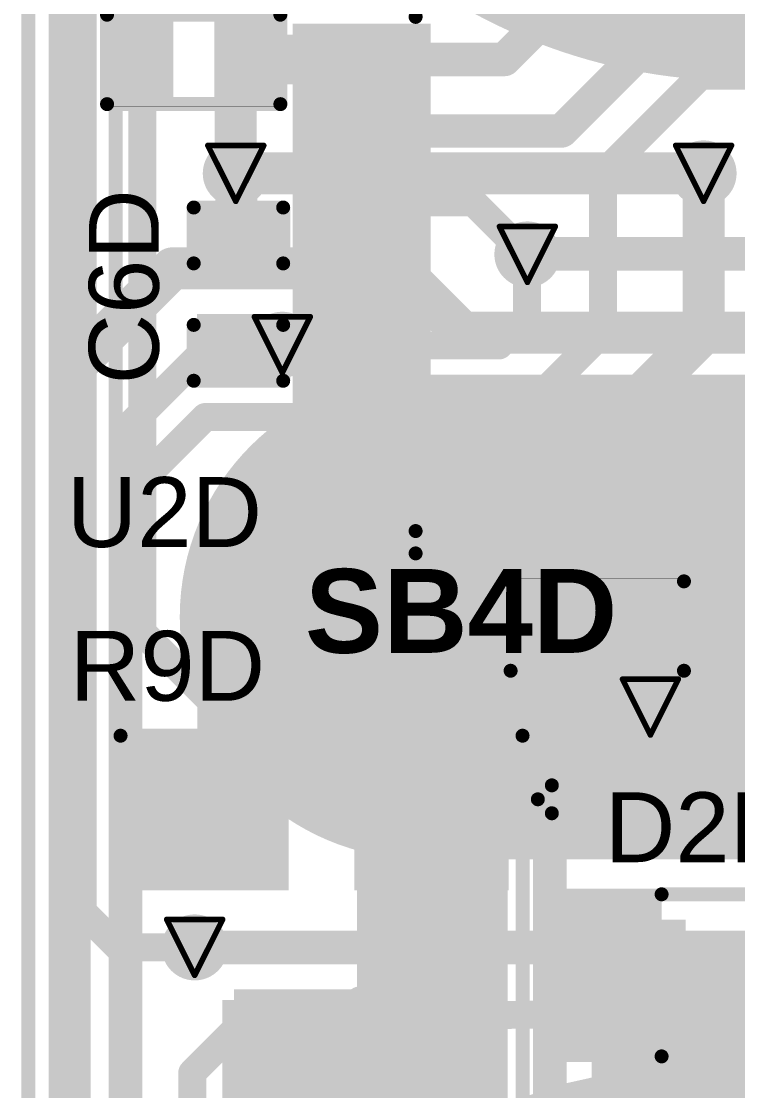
# Model space of a CAD drawing. Header units: inches. Extents: x -4.2 to 12.6, y -6.1 to 3.
# Drawn here: x -0.1086 to 0.1475, y -5.022 to -4.6394 of the extents above; entities that cross this region are included whole.
import ezdxf

# ---------------------------------------------------------------- set-up
doc = ezdxf.new("R2010")
doc.units = ezdxf.units.IN
doc.header["$MEASUREMENT"] = 0
for name, color, linetype in [('Board Outline', 216, 'Continuous'), ('Bottom Layer', 5, 'Continuous'), ('Bottom Overlay', 54, 'Continuous'), ('Bottom Paste', 16, 'Continuous'), ('Drill Drawing', 1, 'Continuous'), ('Flex_Ribbon Bottom Coverlay', 6, 'Continuous'), ('Flex_Ribbon Top Overlay', 2, 'Continuous'), ('Top Layer', 1, 'Continuous'), ('Top Paste', 8, 'Continuous'), ('Top Solder', 216, 'Continuous'), ('Via Holes', 16, 'Continuous')]:
    doc.layers.add(name, color=color, linetype=linetype)
doc.styles.add('Arial', font='', dxfattribs={"height": 0.2})
doc.styles.add('Arial_Bold', font='', dxfattribs={"height": 0.2})
doc.styles.get('Arial').set_extended_font_data('Arial')
doc.styles.get('Arial_Bold').set_extended_font_data('Arial', bold=True)

# ---------------------------------------------------------------- blocks, each defined once
blk = doc.blocks.new('14_TSSOP_39')
at = {"layer": 'Flex_Ribbon Top Overlay'}
blk.add_hatch(color=2, dxfattribs=at).paths.add_polyline_path([(-0.084, 0.068), (-0.073, 0.068), (-0.073, 0.086), (-0.084, 0.086)])
at = {"layer": 'Top Layer'}
for points in [[(-0.12992, 0.08563), (-0.08858, 0.08563), (-0.08858, 0.06791), (-0.12992, 0.06791)], [(0.08858, 0.08563), (0.12992, 0.08563), (0.12992, 0.06791), (0.08858, 0.06791)], [(-0.12992, 0.06004), (-0.08858, 0.06004), (-0.08858, 0.04232), (-0.12992, 0.04232)], [(0.08858, 0.06004), (0.12992, 0.06004), (0.12992, 0.04232), (0.08858, 0.04232)], [(-0.12992, 0.03445), (-0.08858, 0.03445), (-0.08858, 0.01673), (-0.12992, 0.01673)], [(0.08858, 0.03445), (0.12992, 0.03445), (0.12992, 0.01673), (0.08858, 0.01673)], [(-0.12992, 0.00886), (-0.08858, 0.00886), (-0.08858, -0.00886), (-0.12992, -0.00886)], [(0.08858, 0.00886), (0.12992, 0.00886), (0.12992, -0.00886), (0.08858, -0.00886)], [(-0.12992, -0.01673), (-0.08858, -0.01673), (-0.08858, -0.03445), (-0.12992, -0.03445)], [(0.08858, -0.01673), (0.12992, -0.01673), (0.12992, -0.03445), (0.08858, -0.03445)], [(-0.12992, -0.04232), (-0.08858, -0.04232), (-0.08858, -0.06004), (-0.12992, -0.06004)], [(0.08858, -0.04232), (0.12992, -0.04232), (0.12992, -0.06004), (0.08858, -0.06004)], [(-0.12992, -0.06791), (-0.08858, -0.06791), (-0.08858, -0.08563), (-0.12992, -0.08563)], [(0.08858, -0.06791), (0.12992, -0.06791), (0.12992, -0.08563), (0.08858, -0.08563)]]:
    blk.add_hatch(color=1, dxfattribs=at).paths.add_polyline_path(points)
at = {"layer": 'Top Paste'}
for points in [[(-0.12992, 0.08563), (-0.08858, 0.08563), (-0.08858, 0.06791), (-0.12992, 0.06791)], [(0.08858, 0.08563), (0.12992, 0.08563), (0.12992, 0.06791), (0.08858, 0.06791)], [(-0.12992, 0.06004), (-0.08858, 0.06004), (-0.08858, 0.04232), (-0.12992, 0.04232)], [(0.08858, 0.06004), (0.12992, 0.06004), (0.12992, 0.04232), (0.08858, 0.04232)], [(-0.12992, 0.03445), (-0.08858, 0.03445), (-0.08858, 0.01673), (-0.12992, 0.01673)], [(0.08858, 0.03445), (0.12992, 0.03445), (0.12992, 0.01673), (0.08858, 0.01673)], [(-0.12992, 0.00886), (-0.08858, 0.00886), (-0.08858, -0.00886), (-0.12992, -0.00886)], [(0.08858, 0.00886), (0.12992, 0.00886), (0.12992, -0.00886), (0.08858, -0.00886)], [(-0.12992, -0.01673), (-0.08858, -0.01673), (-0.08858, -0.03445), (-0.12992, -0.03445)], [(0.08858, -0.01673), (0.12992, -0.01673), (0.12992, -0.03445), (0.08858, -0.03445)], [(-0.12992, -0.04232), (-0.08858, -0.04232), (-0.08858, -0.06004), (-0.12992, -0.06004)], [(0.08858, -0.04232), (0.12992, -0.04232), (0.12992, -0.06004), (0.08858, -0.06004)], [(-0.12992, -0.06791), (-0.08858, -0.06791), (-0.08858, -0.08563), (-0.12992, -0.08563)], [(0.08858, -0.06791), (0.12992, -0.06791), (0.12992, -0.08563), (0.08858, -0.08563)]]:
    blk.add_hatch(color=8, dxfattribs=at).paths.add_polyline_path(points)
at = {"layer": 'Top Solder'}
for points in [[(-0.13392, 0.08963), (-0.08458, 0.08963), (-0.08458, 0.06391), (-0.13392, 0.06391)], [(-0.13392, 0.08963), (-0.08458, 0.08963), (-0.08458, 0.06391), (-0.13392, 0.06391)], [(0.08458, 0.08963), (0.13392, 0.08963), (0.13392, 0.06391), (0.08458, 0.06391)], [(0.08458, 0.08963), (0.13392, 0.08963), (0.13392, 0.06391), (0.08458, 0.06391)], [(-0.13392, 0.06404), (-0.08458, 0.06404), (-0.08458, 0.03832), (-0.13392, 0.03832)], [(-0.13392, 0.06404), (-0.08458, 0.06404), (-0.08458, 0.03832), (-0.13392, 0.03832)], [(0.08458, 0.06404), (0.13392, 0.06404), (0.13392, 0.03832), (0.08458, 0.03832)], [(0.08458, 0.06404), (0.13392, 0.06404), (0.13392, 0.03832), (0.08458, 0.03832)], [(-0.13392, 0.03845), (-0.08458, 0.03845), (-0.08458, 0.01273), (-0.13392, 0.01273)], [(-0.13392, 0.03845), (-0.08458, 0.03845), (-0.08458, 0.01273), (-0.13392, 0.01273)], [(0.08458, 0.03845), (0.13392, 0.03845), (0.13392, 0.01273), (0.08458, 0.01273)], [(0.08458, 0.03845), (0.13392, 0.03845), (0.13392, 0.01273), (0.08458, 0.01273)], [(-0.13392, 0.01286), (-0.08458, 0.01286), (-0.08458, -0.01286), (-0.13392, -0.01286)], [(-0.13392, 0.01286), (-0.08458, 0.01286), (-0.08458, -0.01286), (-0.13392, -0.01286)], [(0.08458, 0.01286), (0.13392, 0.01286), (0.13392, -0.01286), (0.08458, -0.01286)], [(0.08458, 0.01286), (0.13392, 0.01286), (0.13392, -0.01286), (0.08458, -0.01286)], [(-0.13392, -0.01273), (-0.08458, -0.01273), (-0.08458, -0.03845), (-0.13392, -0.03845)], [(-0.13392, -0.01273), (-0.08458, -0.01273), (-0.08458, -0.03845), (-0.13392, -0.03845)], [(0.08458, -0.01273), (0.13392, -0.01273), (0.13392, -0.03845), (0.08458, -0.03845)], [(0.08458, -0.01273), (0.13392, -0.01273), (0.13392, -0.03845), (0.08458, -0.03845)], [(-0.13392, -0.03832), (-0.08458, -0.03832), (-0.08458, -0.06404), (-0.13392, -0.06404)], [(-0.13392, -0.03832), (-0.08458, -0.03832), (-0.08458, -0.06404), (-0.13392, -0.06404)], [(0.08458, -0.03832), (0.13392, -0.03832), (0.13392, -0.06404), (0.08458, -0.06404)], [(0.08458, -0.03832), (0.13392, -0.03832), (0.13392, -0.06404), (0.08458, -0.06404)], [(-0.13392, -0.06391), (-0.08458, -0.06391), (-0.08458, -0.08963), (-0.13392, -0.08963)], [(-0.13392, -0.06391), (-0.08458, -0.06391), (-0.08458, -0.08963), (-0.13392, -0.08963)], [(0.08458, -0.06391), (0.13392, -0.06391), (0.13392, -0.08963), (0.08458, -0.08963)], [(0.08458, -0.06391), (0.13392, -0.06391), (0.13392, -0.08963), (0.08458, -0.08963)]]:
    blk.add_hatch(color=216, dxfattribs=at).paths.add_polyline_path(points)
at = {"layer": 'Flex_Ribbon Top Overlay'}
for points, const_width in [([(-0.09, 0.1), (-0.09, 0.092)], 0.005), ([(0.09, 0.1), (-0.09, 0.1)], 0.005), ([(0.09, 0.1), (0.09, 0.092)], 0.005), ([(-0.141, 0.082), (-0.141, 0.072)], 0.00787), ([(-0.136, 0.077), (-0.141, 0.082)], 0.00787), ([(-0.136, 0.077), (-0.141, 0.072)], 0.00787), ([(-0.09, -0.092), (-0.09, -0.1)], 0.005), ([(0.09, -0.092), (0.09, -0.1)], 0.005), ([(0.09, -0.1), (-0.09, -0.1)], 0.005)]:
    blk.add_lwpolyline(points, dxfattribs=dict(at, const_width=const_width))
for points, const_width in [([(-0.09125, 0.1, 1), (-0.08875, 0.1, 1)], 0.0025), ([(-0.09125, 0.1, 1), (-0.08875, 0.1, 1)], 0.0025), ([(0.08875, 0.1, 1), (0.09125, 0.1, 1)], 0.0025), ([(0.08875, 0.1, 1), (0.09125, 0.1, 1)], 0.0025), ([(-0.09125, 0.092, 1), (-0.08875, 0.092, 1)], 0.0025), ([(0.08875, 0.092, 1), (0.09125, 0.092, 1)], 0.0025), ([(-0.14297, 0.082, 1), (-0.13903, 0.082, 1)], 0.00394), ([(-0.14297, 0.082, 1), (-0.13903, 0.082, 1)], 0.00394), ([(-0.13797, 0.077, 1), (-0.13403, 0.077, 1)], 0.00394), ([(-0.13797, 0.077, 1), (-0.13403, 0.077, 1)], 0.00394), ([(-0.14297, 0.072, 1), (-0.13903, 0.072, 1)], 0.00394), ([(-0.14297, 0.072, 1), (-0.13903, 0.072, 1)], 0.00394), ([(-0.09125, -0.092, 1), (-0.08875, -0.092, 1)], 0.0025), ([(0.08875, -0.092, 1), (0.09125, -0.092, 1)], 0.0025), ([(-0.09125, -0.1, 1), (-0.08875, -0.1, 1)], 0.0025), ([(-0.09125, -0.1, 1), (-0.08875, -0.1, 1)], 0.0025), ([(0.08875, -0.1, 1), (0.09125, -0.1, 1)], 0.0025), ([(0.08875, -0.1, 1), (0.09125, -0.1, 1)], 0.0025)]:
    blk.add_lwpolyline(points, format="xyb", close=True, dxfattribs=dict(at, const_width=const_width))
blk = doc.blocks.new('S______B______0402_81')
at = {"layer": 'Top Layer'}
for points in [[(-0.0275, -0.0125), (-0.0275, 0.0125), (-0.0095, 0.0125), (-0.0095, -0.0125)], [(0.0095, -0.0125), (0.0095, 0.0125), (0.0275, 0.0125), (0.0275, -0.0125)]]:
    blk.add_hatch(color=1, dxfattribs=at).paths.add_polyline_path(points)
at = {"layer": 'Top Paste'}
for points in [[(-0.0275, -0.0125), (-0.0275, 0.0125), (-0.0095, 0.0125), (-0.0095, -0.0125)], [(0.0095, -0.0125), (0.0095, 0.0125), (0.0275, 0.0125), (0.0275, -0.0125)]]:
    blk.add_hatch(color=8, dxfattribs=at).paths.add_polyline_path(points)
at = {"layer": 'Top Solder'}
for points in [[(-0.02967, -0.01467), (-0.02967, 0.01467), (-0.00733, 0.01467), (-0.00733, -0.01467)], [(-0.02967, -0.01467), (-0.02967, 0.01467), (-0.00733, 0.01467), (-0.00733, -0.01467)], [(0.00733, -0.01467), (0.00733, 0.01467), (0.02967, 0.01467), (0.02967, -0.01467)], [(0.00733, -0.01467), (0.00733, 0.01467), (0.02967, 0.01467), (0.02967, -0.01467)]]:
    blk.add_hatch(color=216, dxfattribs=at).paths.add_polyline_path(points)
at = {"layer": 'Flex_Ribbon Top Overlay'}
for points, const_width in [([(-0.031, 0.016), (-0.031, -0.016)], 0.005), ([(0.031, 0.016), (-0.031, 0.016)], 0.005), ([(0.031, 0.016), (0.031, -0.016)], 0.005), ([(0.031, -0.016), (-0.031, -0.016)], 0.005), ([(0.032, -0.017), (-0.032, -0.017)], 0.000127)]:
    blk.add_lwpolyline(points, dxfattribs=dict(at, const_width=const_width))
for points, const_width in [([(-0.03225, 0.016, 1), (-0.02975, 0.016, 1)], 0.0025), ([(-0.03225, 0.016, 1), (-0.02975, 0.016, 1)], 0.0025), ([(0.02975, 0.016, 1), (0.03225, 0.016, 1)], 0.0025), ([(0.02975, 0.016, 1), (0.03225, 0.016, 1)], 0.0025), ([(-0.03225, -0.016, 1), (-0.02975, -0.016, 1)], 0.0025), ([(-0.03225, -0.016, 1), (-0.02975, -0.016, 1)], 0.0025), ([(0.02975, -0.016, 1), (0.03225, -0.016, 1)], 0.0025), ([(0.02975, -0.016, 1), (0.03225, -0.016, 1)], 0.0025), ([(-0.03203, -0.017, 1), (-0.03197, -0.017, 1)], 0.0000635), ([(0.03197, -0.017, 1), (0.03203, -0.017, 1)], 0.0000635)]:
    blk.add_lwpolyline(points, format="xyb", close=True, dxfattribs=dict(at, const_width=const_width))
blk = doc.blocks.new('R___0402_116')
at = {"layer": 'Top Layer'}
for points in [[(-0.0275, -0.0125), (-0.0275, 0.0125), (-0.0095, 0.0125), (-0.0095, -0.0125)], [(0.0095, -0.0125), (0.0095, 0.0125), (0.0275, 0.0125), (0.0275, -0.0125)]]:
    blk.add_hatch(color=1, dxfattribs=at).paths.add_polyline_path(points)
at = {"layer": 'Top Paste'}
for points in [[(-0.0275, -0.0125), (-0.0275, 0.0125), (-0.0095, 0.0125), (-0.0095, -0.0125)], [(0.0095, -0.0125), (0.0095, 0.0125), (0.0275, 0.0125), (0.0275, -0.0125)]]:
    blk.add_hatch(color=8, dxfattribs=at).paths.add_polyline_path(points)
at = {"layer": 'Top Solder'}
for points in [[(-0.02967, -0.01467), (-0.02967, 0.01467), (-0.00733, 0.01467), (-0.00733, -0.01467)], [(-0.02967, -0.01467), (-0.02967, 0.01467), (-0.00733, 0.01467), (-0.00733, -0.01467)], [(0.00733, -0.01467), (0.00733, 0.01467), (0.02967, 0.01467), (0.02967, -0.01467)], [(0.00733, -0.01467), (0.00733, 0.01467), (0.02967, 0.01467), (0.02967, -0.01467)]]:
    blk.add_hatch(color=216, dxfattribs=at).paths.add_polyline_path(points)
at = {"layer": 'Flex_Ribbon Top Overlay'}
for points, const_width in [([(-0.031, -0.016), (-0.031, 0.016)], 0.005), ([(-0.031, 0.016), (0.031, 0.016)], 0.005), ([(0.031, -0.016), (0.031, 0.016)], 0.005), ([(-0.031, -0.016), (0.031, -0.016)], 0.005), ([(-0.032, -0.017), (0.032, -0.017)], 0.000127)]:
    blk.add_lwpolyline(points, dxfattribs=dict(at, const_width=const_width))
for points, const_width in [([(-0.03225, 0.016, 1), (-0.02975, 0.016, 1)], 0.0025), ([(-0.03225, 0.016, 1), (-0.02975, 0.016, 1)], 0.0025), ([(0.02975, 0.016, 1), (0.03225, 0.016, 1)], 0.0025), ([(0.02975, 0.016, 1), (0.03225, 0.016, 1)], 0.0025), ([(-0.03225, -0.016, 1), (-0.02975, -0.016, 1)], 0.0025), ([(-0.03225, -0.016, 1), (-0.02975, -0.016, 1)], 0.0025), ([(0.02975, -0.016, 1), (0.03225, -0.016, 1)], 0.0025), ([(0.02975, -0.016, 1), (0.03225, -0.016, 1)], 0.0025), ([(-0.03203, -0.017, 1), (-0.03197, -0.017, 1)], 0.0000635), ([(0.03197, -0.017, 1), (0.03203, -0.017, 1)], 0.0000635)]:
    blk.add_lwpolyline(points, format="xyb", close=True, dxfattribs=dict(at, const_width=const_width))
blk = doc.blocks.new('TC33X_2_104E__123')
at = {"layer": 'Top Layer'}
for points in [[(0.00787, 0.12992), (0.07087, 0.12992), (0.07087, 0.07087), (0.00787, 0.07087)], [(-0.02362, 0.02362), (0.02362, 0.02362), (0.02362, -0.02362), (-0.02362, -0.02362)], [(0.05512, 0.02362), (0.10236, 0.02362), (0.10236, -0.02362), (0.05512, -0.02362)]]:
    blk.add_hatch(color=1, dxfattribs=at).paths.add_polyline_path(points)
at = {"layer": 'Top Paste'}
for points in [[(0.00787, 0.12992), (0.07087, 0.12992), (0.07087, 0.07087), (0.00787, 0.07087)], [(-0.02362, 0.02362), (0.02362, 0.02362), (0.02362, -0.02362), (-0.02362, -0.02362)], [(0.05512, 0.02362), (0.10236, 0.02362), (0.10236, -0.02362), (0.05512, -0.02362)]]:
    blk.add_hatch(color=8, dxfattribs=at).paths.add_polyline_path(points)
at = {"layer": 'Top Solder'}
for points in [[(0.00387, 0.13392), (0.07487, 0.13392), (0.07487, 0.06687), (0.00387, 0.06687)], [(0.00387, 0.13392), (0.07487, 0.13392), (0.07487, 0.06687), (0.00387, 0.06687)], [(-0.02762, 0.02762), (0.02762, 0.02762), (0.02762, -0.02762), (-0.02762, -0.02762)], [(-0.02762, 0.02762), (0.02762, 0.02762), (0.02762, -0.02762), (-0.02762, -0.02762)], [(0.05112, 0.02762), (0.10636, 0.02762), (0.10636, -0.02762), (0.05112, -0.02762)], [(0.05112, 0.02762), (0.10636, 0.02762), (0.10636, -0.02762), (0.05112, -0.02762)]]:
    blk.add_hatch(color=216, dxfattribs=at).paths.add_polyline_path(points)
at = {"layer": 'Flex_Ribbon Top Overlay', "const_width": 0.005}
for points in [[(-0.02063, 0.1242), (-0.03252, 0.11231)], [(-0.00063, 0.1242), (-0.02063, 0.1242)], [(0.09937, 0.1242), (0.07937, 0.1242)], [(0.11126, 0.11231), (0.09937, 0.1242)], [(-0.03252, 0.11231), (-0.03252, -0.02776)], [(0.11126, 0.11231), (0.11126, -0.02776)], [(-0.038, -0.005), (-0.043, 0)], [(-0.043, 0), (-0.043, -0.01)], [(-0.038, -0.005), (-0.043, -0.01)], [(0.11126, -0.02776), (-0.03252, -0.02776)]]:
    blk.add_lwpolyline(points, dxfattribs=at)
at = {"layer": 'Flex_Ribbon Top Overlay', "const_width": 0.0025}
for points in [[(-0.02188, 0.1242, 1), (-0.01938, 0.1242, 1)], [(-0.02188, 0.1242, 1), (-0.01938, 0.1242, 1)], [(-0.00188, 0.1242, 1), (0.00062, 0.1242, 1)], [(0.07812, 0.1242, 1), (0.08062, 0.1242, 1)], [(0.09812, 0.1242, 1), (0.10062, 0.1242, 1)], [(0.09812, 0.1242, 1), (0.10062, 0.1242, 1)], [(-0.03377, 0.11231, 1), (-0.03127, 0.11231, 1)], [(-0.03377, 0.11231, 1), (-0.03127, 0.11231, 1)], [(0.11001, 0.11231, 1), (0.11251, 0.11231, 1)], [(0.11001, 0.11231, 1), (0.11251, 0.11231, 1)], [(-0.04425, 0, 1), (-0.04175, 0, 1)], [(-0.04425, 0, 1), (-0.04175, 0, 1)], [(-0.03925, -0.005, 1), (-0.03675, -0.005, 1)], [(-0.03925, -0.005, 1), (-0.03675, -0.005, 1)], [(-0.04425, -0.01, 1), (-0.04175, -0.01, 1)], [(-0.04425, -0.01, 1), (-0.04175, -0.01, 1)], [(-0.03377, -0.02776, 1), (-0.03127, -0.02776, 1)], [(-0.03377, -0.02776, 1), (-0.03127, -0.02776, 1)], [(0.11001, -0.02776, 1), (0.11251, -0.02776, 1)], [(0.11001, -0.02776, 1), (0.11251, -0.02776, 1)]]:
    blk.add_lwpolyline(points, format="xyb", close=True, dxfattribs=at)
blk = doc.blocks.new('_EMG________B_200')
at = {"layer": 'Bottom Layer'}
h = blk.add_hatch(color=5, dxfattribs=at)
edge = h.paths.add_edge_path()
edge.add_arc((0, 0.3932), 0.19685, 0, 360)
h = blk.add_hatch(color=5, dxfattribs=at)
edge = h.paths.add_edge_path()
edge.add_arc((-0.11417, 0.0005), 0.08268, 90, 270)
edge.add_line((-0.11417, -0.08217), (0.11417, -0.08217))
edge.add_arc((0.11417, 0.0005), 0.08268, 270, 450)
edge.add_line((0.11417, 0.08318), (-0.11417, 0.08318))
at = {"layer": 'Bottom Paste'}
h = blk.add_hatch(color=16, dxfattribs=at)
edge = h.paths.add_edge_path()
edge.add_arc((0, 0.3932), 0.19685, 0, 360)
h = blk.add_hatch(color=16, dxfattribs=at)
edge = h.paths.add_edge_path()
edge.add_arc((-0.11417, 0.0005), 0.08268, 90, 270)
edge.add_line((-0.11417, -0.08217), (0.11417, -0.08217))
edge.add_arc((0.11417, 0.0005), 0.08268, 270, 450)
edge.add_line((0.11417, 0.08318), (-0.11417, 0.08318))
at = {"layer": 'Flex_Ribbon Bottom Coverlay'}
h = blk.add_hatch(color=6, dxfattribs=at)
edge = h.paths.add_edge_path()
edge.add_arc((0, 0.3932), 0.20085, 0, 360)
h = blk.add_hatch(color=6, dxfattribs=at)
edge = h.paths.add_edge_path()
edge.add_arc((0, 0.3932), 0.20085, 0, 360)
h = blk.add_hatch(color=6, dxfattribs=at)
edge = h.paths.add_edge_path()
edge.add_arc((-0.11417, 0.0005), 0.08668, 90, 270)
edge.add_line((-0.11417, -0.08617), (0.11417, -0.08617))
edge.add_arc((0.11417, 0.0005), 0.08668, 270, 450)
edge.add_line((0.11417, 0.08718), (-0.11417, 0.08718))
h = blk.add_hatch(color=6, dxfattribs=at)
edge = h.paths.add_edge_path()
edge.add_arc((-0.11417, 0.0005), 0.08668, 90, 270)
edge.add_line((-0.11417, -0.08617), (0.11417, -0.08617))
edge.add_arc((0.11417, 0.0005), 0.08668, 270, 450)
edge.add_line((0.11417, 0.08718), (-0.11417, 0.08718))
at = {"layer": 'Bottom Overlay', "const_width": 0.005}
blk.add_lwpolyline([(-0.22375, -0.43172), (-0.22375, 0.43172)], dxfattribs=at)
blk = doc.blocks.new('SOD_323_214')
at = {"layer": 'Flex_Ribbon Top Overlay'}
for points in [[(-0.079, 0.019), (-0.036, 0.019), (-0.036, 0.031), (-0.079, 0.031)], [(-0.079, -0.02), (-0.062, -0.02), (-0.062, 0.02), (-0.079, 0.02)], [(-0.079, -0.031), (-0.036, -0.031), (-0.036, -0.019), (-0.079, -0.019)]]:
    blk.add_hatch(color=2, dxfattribs=at).paths.add_polyline_path(points)
at = {"layer": 'Top Layer'}
for points in [[(-0.02953, -0.01772), (-0.06102, -0.01772), (-0.06102, 0.01772), (-0.02953, 0.01772)], [(0.06102, -0.01772), (0.02953, -0.01772), (0.02953, 0.01772), (0.06102, 0.01772)]]:
    blk.add_hatch(color=1, dxfattribs=at).paths.add_polyline_path(points)
at = {"layer": 'Top Paste'}
for points in [[(-0.02953, -0.01772), (-0.06102, -0.01772), (-0.06102, 0.01772), (-0.02953, 0.01772)], [(0.06102, -0.01772), (0.02953, -0.01772), (0.02953, 0.01772), (0.06102, 0.01772)]]:
    blk.add_hatch(color=8, dxfattribs=at).paths.add_polyline_path(points)
at = {"layer": 'Top Solder'}
for points in [[(-0.02736, -0.01988), (-0.06319, -0.01988), (-0.06319, 0.01988), (-0.02736, 0.01988)], [(-0.02736, -0.01988), (-0.06319, -0.01988), (-0.06319, 0.01988), (-0.02736, 0.01988)], [(0.06319, -0.01988), (0.02736, -0.01988), (0.02736, 0.01988), (0.06319, 0.01988)], [(0.06319, -0.01988), (0.02736, -0.01988), (0.02736, 0.01988), (0.06319, 0.01988)]]:
    blk.add_hatch(color=216, dxfattribs=at).paths.add_polyline_path(points)
at = {"layer": 'Flex_Ribbon Top Overlay', "const_width": 0.005}
for points in [[(-0.036, 0.029), (0.037, 0.029)], [(0.037, 0.022), (0.037, 0.029)], [(0.037, -0.029), (0.037, -0.022)], [(-0.036, -0.029), (0.037, -0.029)]]:
    blk.add_lwpolyline(points, dxfattribs=at)
at = {"layer": 'Flex_Ribbon Top Overlay', "const_width": 0.0025}
for points in [[(-0.03725, 0.029, 1), (-0.03475, 0.029, 1)], [(0.03575, 0.029, 1), (0.03825, 0.029, 1)], [(0.03575, 0.029, 1), (0.03825, 0.029, 1)], [(0.03575, 0.022, 1), (0.03825, 0.022, 1)], [(0.03575, -0.022, 1), (0.03825, -0.022, 1)], [(-0.03725, -0.029, 1), (-0.03475, -0.029, 1)], [(0.03575, -0.029, 1), (0.03825, -0.029, 1)], [(0.03575, -0.029, 1), (0.03825, -0.029, 1)]]:
    blk.add_lwpolyline(points, format="xyb", close=True, dxfattribs=at)
blk = doc.blocks.new('C___0402_228')
at = {"layer": 'Top Layer'}
for points in [[(-0.0275, -0.0125), (-0.0275, 0.0125), (-0.0095, 0.0125), (-0.0095, -0.0125)], [(0.0095, -0.0125), (0.0095, 0.0125), (0.0275, 0.0125), (0.0275, -0.0125)]]:
    blk.add_hatch(color=1, dxfattribs=at).paths.add_polyline_path(points)
at = {"layer": 'Top Paste'}
for points in [[(-0.0275, -0.0125), (-0.0275, 0.0125), (-0.0095, 0.0125), (-0.0095, -0.0125)], [(0.0095, -0.0125), (0.0095, 0.0125), (0.0275, 0.0125), (0.0275, -0.0125)]]:
    blk.add_hatch(color=8, dxfattribs=at).paths.add_polyline_path(points)
at = {"layer": 'Top Solder'}
for points in [[(-0.02986, -0.01486), (-0.02986, 0.01486), (-0.00714, 0.01486), (-0.00714, -0.01486)], [(-0.02986, -0.01486), (-0.02986, 0.01486), (-0.00714, 0.01486), (-0.00714, -0.01486)], [(0.00714, -0.01486), (0.00714, 0.01486), (0.02986, 0.01486), (0.02986, -0.01486)], [(0.00714, -0.01486), (0.00714, 0.01486), (0.02986, 0.01486), (0.02986, -0.01486)]]:
    blk.add_hatch(color=216, dxfattribs=at).paths.add_polyline_path(points)
at = {"layer": 'Flex_Ribbon Top Overlay', "const_width": 0.005}
for points in [[(-0.011, 0.016), (-0.031, 0.016)], [(-0.031, -0.016), (-0.031, 0.016)], [(0.031, 0.016), (0.011, 0.016)], [(0.031, -0.016), (0.031, 0.016)], [(-0.011, -0.016), (-0.031, -0.016)], [(0.031, -0.016), (0.011, -0.016)]]:
    blk.add_lwpolyline(points, dxfattribs=at)
at = {"layer": 'Flex_Ribbon Top Overlay', "const_width": 0.0025}
for points in [[(-0.03225, 0.016, 1), (-0.02975, 0.016, 1)], [(-0.03225, 0.016, 1), (-0.02975, 0.016, 1)], [(-0.01225, 0.016, 1), (-0.00975, 0.016, 1)], [(0.00975, 0.016, 1), (0.01225, 0.016, 1)], [(0.02975, 0.016, 1), (0.03225, 0.016, 1)], [(0.02975, 0.016, 1), (0.03225, 0.016, 1)], [(-0.03225, -0.016, 1), (-0.02975, -0.016, 1)], [(-0.03225, -0.016, 1), (-0.02975, -0.016, 1)], [(-0.01225, -0.016, 1), (-0.00975, -0.016, 1)], [(0.00975, -0.016, 1), (0.01225, -0.016, 1)], [(0.02975, -0.016, 1), (0.03225, -0.016, 1)], [(0.02975, -0.016, 1), (0.03225, -0.016, 1)]]:
    blk.add_lwpolyline(points, format="xyb", close=True, dxfattribs=at)

msp = doc.modelspace()

# ---------------------------------------------------------------- hatches: boundary and pattern name
at = {"layer": 'Bottom Layer'}
h = msp.add_hatch(color=5, dxfattribs=at)
edge = h.paths.add_edge_path()
edge.add_arc((-0.03195, -4.69378), 0.01181, 0, 360)
h = msp.add_hatch(color=5, dxfattribs=at)
edge = h.paths.add_edge_path()
edge.add_arc((0.13537, -4.69378), 0.01181, 0, 360)
h = msp.add_hatch(color=5, dxfattribs=at)
edge = h.paths.add_edge_path()
edge.add_arc((0.07235, -4.72278), 0.01181, 0, 360)
h = msp.add_hatch(color=5, dxfattribs=at)
edge = h.paths.add_edge_path()
edge.add_arc((-0.01531, -4.7551), 0.01181, 0, 360)
h = msp.add_hatch(color=5, dxfattribs=at)
edge = h.paths.add_edge_path()
edge.add_arc((0.11635, -4.88478), 0.01181, 0, 360)
h = msp.add_hatch(color=5, dxfattribs=at)
edge = h.paths.add_edge_path()
edge.add_arc((-0.04665, -4.97078), 0.01181, 0, 360)
at = {"layer": 'Top Layer'}
for points in [[(-0.03702, -4.66187), (0.03379, -4.66187), (0.03379, -4.64415), (-0.03702, -4.64415)], [(-0.0435, -4.7323), (0.03379, -4.7323), (0.03379, -4.72093), (-0.0435, -4.72093)], [(-0.01865, -4.85878), (0.05235, -4.85878), (0.05235, -4.79778), (-0.01865, -4.79778)], [(0.01135, -5.05278), (0.06535, -5.05278), (0.06535, -4.89178), (0.01135, -4.89178)], [(0.09535, -5.05078), (0.17535, -5.05078), (0.17535, -4.96478), (0.09535, -4.96478)], [(-0.03265, -5.03978), (0.03035, -5.03978), (0.03035, -4.98578), (-0.03265, -4.98578)]]:
    msp.add_hatch(color=1, dxfattribs=at).paths.add_polyline_path(points)
h = msp.add_hatch(color=1, dxfattribs=at)
edge = h.paths.add_edge_path()
edge.add_arc((-0.03195, -4.69378), 0.01181, 0, 360)
h = msp.add_hatch(color=1, dxfattribs=at)
edge = h.paths.add_edge_path()
edge.add_arc((0.13537, -4.69378), 0.01181, 0, 360)
h = msp.add_hatch(color=1, dxfattribs=at)
edge = h.paths.add_edge_path()
edge.add_arc((0.07235, -4.72278), 0.01181, 0, 360)
h = msp.add_hatch(color=1, dxfattribs=at)
edge = h.paths.add_edge_path()
edge.add_arc((-0.01531, -4.7551), 0.01181, 0, 360)
h = msp.add_hatch(color=1, dxfattribs=at)
edge = h.paths.add_edge_path()
edge.add_arc((0.11635, -4.88478), 0.01181, 0, 360)
h = msp.add_hatch(color=1, dxfattribs=at)
edge = h.paths.add_edge_path()
edge.add_arc((-0.04665, -4.97078), 0.01181, 0, 360)
at = {"layer": 'Via Holes'}
h = msp.add_hatch(color=7, dxfattribs=at)
edge = h.paths.add_edge_path()
edge.add_arc((-0.03195, -4.69378), 0.00591, 0, 360)
h = msp.add_hatch(color=7, dxfattribs=at)
edge = h.paths.add_edge_path()
edge.add_arc((0.13537, -4.69378), 0.00591, 0, 360)
h = msp.add_hatch(color=7, dxfattribs=at)
edge = h.paths.add_edge_path()
edge.add_arc((0.07235, -4.72278), 0.00591, 0, 360)
h = msp.add_hatch(color=7, dxfattribs=at)
edge = h.paths.add_edge_path()
edge.add_arc((-0.01531, -4.7551), 0.00591, 0, 360)
h = msp.add_hatch(color=7, dxfattribs=at)
edge = h.paths.add_edge_path()
edge.add_arc((0.11635, -4.88478), 0.00591, 0, 360)
h = msp.add_hatch(color=7, dxfattribs=at)
edge = h.paths.add_edge_path()
edge.add_arc((-0.04665, -4.97078), 0.00591, 0, 360)

# ---------------------------------------------------------------- linework, layer by layer
at = {"layer": 'Board Outline', "const_width": 0.005}
msp.add_lwpolyline([(-0.10614, -5.28378), (-0.10613, -4.42332)], dxfattribs=at)
at = {"layer": 'Bottom Layer'}
for points, const_width in [([(-0.09133, -4.76446), (-0.09133, -4.58818)], 0.015), ([(-0.03195, -4.69378), (-0.03195, -4.59905)], 0.015), ([(-0.03195, -4.69378), (0.13537, -4.69378)], 0.015), ([(0.07235, -4.72278), (0.07254, -4.72259)], 0.012), ([(0.07254, -4.72259), (0.15654, -4.72259)], 0.012), ([(-0.09133, -4.76446), (-0.05462, -4.72775)], 0.015), ([(-0.05462, -4.72775), (0.02615, -4.72775)], 0.015), ([(0.02615, -4.72775), (0.04918, -4.75078)], 0.015), ([(0.04918, -4.75078), (0.17637, -4.75078)], 0.015), ([(-0.07033, -4.78438), (-0.04105, -4.7551)], 0.01), ([(-0.04105, -4.7551), (-0.01531, -4.7551)], 0.01), ([(-0.09133, -5.22328), (-0.09133, -4.76446)], 0.015), ([(-0.07033, -5.1251), (-0.07033, -4.78438)], 0.01), ([(-0.04665, -4.97078), (0.22435, -4.97078)], 0.012), ([(-0.02761, -4.99574), (0.22011, -4.99359)], 0.01), ([(-0.04752, -5.01565), (-0.02761, -4.99574)], 0.01), ([(-0.04752, -5.01565), (-0.04752, -5.0627)], 0.01)]:
    msp.add_lwpolyline(points, dxfattribs=dict(at, const_width=const_width))
for points, const_width in [([(-0.0357, -4.69378, 1), (-0.0282, -4.69378, 1)], 0.0075), ([(-0.0357, -4.69378, 1), (-0.0282, -4.69378, 1)], 0.0075), ([(0.13162, -4.69378, 1), (0.13912, -4.69378, 1)], 0.0075), ([(0.06935, -4.72278, 1), (0.07535, -4.72278, 1)], 0.006), ([(0.06954, -4.72259, 1), (0.07554, -4.72259, 1)], 0.006), ([(0.06954, -4.72259, 1), (0.07554, -4.72259, 1)], 0.006), ([(-0.05837, -4.72775, 1), (-0.05087, -4.72775, 1)], 0.0075), ([(-0.05837, -4.72775, 1), (-0.05087, -4.72775, 1)], 0.0075), ([(0.0224, -4.72775, 1), (0.0299, -4.72775, 1)], 0.0075), ([(0.0224, -4.72775, 1), (0.0299, -4.72775, 1)], 0.0075), ([(0.04543, -4.75078, 1), (0.05293, -4.75078, 1)], 0.0075), ([(0.04543, -4.75078, 1), (0.05293, -4.75078, 1)], 0.0075), ([(-0.04355, -4.7551, 1), (-0.03855, -4.7551, 1)], 0.005), ([(-0.04355, -4.7551, 1), (-0.03855, -4.7551, 1)], 0.005), ([(-0.01781, -4.7551, 1), (-0.01281, -4.7551, 1)], 0.005), ([(-0.09508, -4.76446, 1), (-0.08758, -4.76446, 1)], 0.0075), ([(-0.09508, -4.76446, 1), (-0.08758, -4.76446, 1)], 0.0075), ([(-0.09508, -4.76446, 1), (-0.08758, -4.76446, 1)], 0.0075), ([(-0.07283, -4.78438, 1), (-0.06783, -4.78438, 1)], 0.005), ([(-0.07283, -4.78438, 1), (-0.06783, -4.78438, 1)], 0.005), ([(-0.04965, -4.97078, 1), (-0.04365, -4.97078, 1)], 0.006), ([(-0.03011, -4.99574, 1), (-0.02511, -4.99574, 1)], 0.005), ([(-0.03011, -4.99574, 1), (-0.02511, -4.99574, 1)], 0.005), ([(-0.05002, -5.01565, 1), (-0.04502, -5.01565, 1)], 0.005), ([(-0.05002, -5.01565, 1), (-0.04502, -5.01565, 1)], 0.005)]:
    msp.add_lwpolyline(points, format="xyb", close=True, dxfattribs=dict(at, const_width=const_width))
at = {"layer": 'Bottom Layer', "const_width": 0.02}
msp.add_lwpolyline([(-0.02265, -5.09928, -1.34747), (0.20885, -5.46541)], format="xyb", dxfattribs=at)
at = {"layer": 'Drill Drawing', "const_width": 0.002}
for points in [[(-0.04195, -4.68378), (-0.02195, -4.68378)], [(-0.04195, -4.68378), (-0.03195, -4.70378)], [(-0.03195, -4.70378), (-0.02195, -4.68378)], [(0.12537, -4.68378), (0.14537, -4.68378)], [(0.12537, -4.68378), (0.13537, -4.70378)], [(0.13537, -4.70378), (0.14537, -4.68378)], [(0.06235, -4.71278), (0.08235, -4.71278)], [(0.06235, -4.71278), (0.07235, -4.73278)], [(0.07235, -4.73278), (0.08235, -4.71278)], [(-0.02531, -4.7451), (-0.00531, -4.7451)], [(-0.02531, -4.7451), (-0.01531, -4.7651)], [(-0.01531, -4.7651), (-0.00531, -4.7451)], [(0.10635, -4.87478), (0.12635, -4.87478)], [(0.10635, -4.87478), (0.11635, -4.89478)], [(0.11635, -4.89478), (0.12635, -4.87478)], [(-0.05665, -4.96078), (-0.03665, -4.96078)], [(-0.05665, -4.96078), (-0.04665, -4.98078)], [(-0.04665, -4.98078), (-0.03665, -4.96078)]]:
    msp.add_lwpolyline(points, dxfattribs=at)
at = {"layer": 'Drill Drawing', "const_width": 0.001}
for points in [[(-0.04245, -4.68378, 1), (-0.04145, -4.68378, 1)], [(-0.04245, -4.68378, 1), (-0.04145, -4.68378, 1)], [(-0.02245, -4.68378, 1), (-0.02145, -4.68378, 1)], [(-0.02245, -4.68378, 1), (-0.02145, -4.68378, 1)], [(0.12487, -4.68378, 1), (0.12587, -4.68378, 1)], [(0.12487, -4.68378, 1), (0.12587, -4.68378, 1)], [(0.14487, -4.68378, 1), (0.14587, -4.68378, 1)], [(0.14487, -4.68378, 1), (0.14587, -4.68378, 1)], [(-0.03245, -4.70378, 1), (-0.03145, -4.70378, 1)], [(-0.03245, -4.70378, 1), (-0.03145, -4.70378, 1)], [(0.13487, -4.70378, 1), (0.13587, -4.70378, 1)], [(0.13487, -4.70378, 1), (0.13587, -4.70378, 1)], [(0.06185, -4.71278, 1), (0.06285, -4.71278, 1)], [(0.06185, -4.71278, 1), (0.06285, -4.71278, 1)], [(0.08185, -4.71278, 1), (0.08285, -4.71278, 1)], [(0.08185, -4.71278, 1), (0.08285, -4.71278, 1)], [(0.07185, -4.73278, 1), (0.07285, -4.73278, 1)], [(0.07185, -4.73278, 1), (0.07285, -4.73278, 1)], [(-0.02581, -4.7451, 1), (-0.02481, -4.7451, 1)], [(-0.02581, -4.7451, 1), (-0.02481, -4.7451, 1)], [(-0.00581, -4.7451, 1), (-0.00481, -4.7451, 1)], [(-0.00581, -4.7451, 1), (-0.00481, -4.7451, 1)], [(-0.01581, -4.7651, 1), (-0.01481, -4.7651, 1)], [(-0.01581, -4.7651, 1), (-0.01481, -4.7651, 1)], [(0.10585, -4.87478, 1), (0.10685, -4.87478, 1)], [(0.10585, -4.87478, 1), (0.10685, -4.87478, 1)], [(0.12585, -4.87478, 1), (0.12685, -4.87478, 1)], [(0.12585, -4.87478, 1), (0.12685, -4.87478, 1)], [(0.11585, -4.89478, 1), (0.11685, -4.89478, 1)], [(0.11585, -4.89478, 1), (0.11685, -4.89478, 1)], [(-0.05715, -4.96078, 1), (-0.05615, -4.96078, 1)], [(-0.05715, -4.96078, 1), (-0.05615, -4.96078, 1)], [(-0.03715, -4.96078, 1), (-0.03615, -4.96078, 1)], [(-0.03715, -4.96078, 1), (-0.03615, -4.96078, 1)], [(-0.04715, -4.98078, 1), (-0.04615, -4.98078, 1)], [(-0.04715, -4.98078, 1), (-0.04615, -4.98078, 1)]]:
    msp.add_lwpolyline(points, format="xyb", close=True, dxfattribs=at)
at = {"layer": 'Top Layer'}
for points, const_width in [([(-0.08676, -4.95798), (-0.08676, -4.40839)], 0.01), ([(0.08453, -4.6786), (0.14887, -4.61426)], 0.012), ([(0.06412, -4.65301), (0.08614, -4.63099)], 0.012), ([(0.00935, -4.65023), (0.01202, -4.6529)], 0.012), ([(-0.06539, -4.80349), (-0.06539, -4.653)], 0.01), ([(0.01213, -4.65301), (0.01312, -4.65301)], 0.012), ([(0.01202, -4.6529), (0.01213, -4.65301)], 0.01), ([(0.01312, -4.65301), (0.06412, -4.65301)], 0.012), ([(0.09935, -4.69386), (0.13442, -4.65878)], 0.01), ([(0.13442, -4.65878), (0.16916, -4.65878)], 0.01), ([(0.01213, -4.6786), (0.08453, -4.6786)], 0.012), ([(-0.0318, -4.71813), (-0.0318, -4.69393)], 0.015), ([(0.13537, -4.75092), (0.13537, -4.69378)], 0.015), ([(-0.03195, -4.69378), (-0.0318, -4.69393)], 0.01), ([(0.09935, -4.75078), (0.09935, -4.69386)], 0.01), ([(0.01312, -4.70419), (0.05303, -4.70419)], 0.01), ([(0.05303, -4.70419), (0.07162, -4.72278)], 0.01), ([(-0.0318, -4.71813), (-0.03165, -4.71828)], 0.01), ([(-0.03195, -4.72199), (-0.03165, -4.72228)], 0.01), ([(0.07162, -4.72278), (0.07235, -4.72278)], 0.01), ([(0.07222, -4.72291), (0.07235, -4.72278)], 0.01), ([(0.07222, -4.74532), (0.07222, -4.72291)], 0.01), ([(0.01187, -4.72854), (0.01312, -4.72978)], 0.012), ([(0.06217, -4.75537), (0.07222, -4.74532)], 0.01), ([(0.07885, -4.80744), (0.13537, -4.75092)], 0.015), ([(0.04635, -4.80378), (0.09935, -4.75078)], 0.01), ([(0.01312, -4.75537), (0.06217, -4.75537)], 0.01), ([(-0.06539, -4.80349), (-0.04286, -4.78096)], 0.01), ([(-0.04286, -4.78096), (0.01213, -4.78096)], 0.01), ([(-0.06539, -4.85802), (-0.06539, -4.80349)], 0.01), ([(0.07885, -4.85578), (0.07885, -4.80744)], 0.015), ([(0.01537, -4.82828), (0.03809, -4.851)], 0.01), ([(0.03809, -4.92278), (0.03809, -4.851)], 0.022), ([(-0.06539, -4.85802), (-0.04065, -4.88276)], 0.01), ([(0.08037, -5.08678), (0.08037, -4.86078)], 0.012), ([(0.11635, -4.88478), (0.11635, -4.85828)], 0.012), ([(-0.04065, -4.92278), (-0.04065, -4.88276)], 0.01), ([(0.02137, -4.9395), (0.03809, -4.92278)], 0.01), ([(0.02137, -4.97278), (0.02137, -4.9395)], 0.01), ([(-0.08676, -4.95798), (-0.07395, -4.97078)], 0.01), ([(-0.07395, -4.97078), (-0.04665, -4.97078)], 0.01), ([(0.11519, -4.98278), (0.12335, -4.97462)], 0.01), ([(0.12335, -4.9787), (0.12335, -4.97462)], 0.01), ([(-0.00165, -5.00378), (0.01235, -4.98978)], 0.01), ([(-0.026, -5.00378), (-0.00165, -5.00378)], 0.01)]:
    msp.add_lwpolyline(points, dxfattribs=dict(at, const_width=const_width))
for points, const_width in [([(0.00635, -4.65023, 1), (0.01235, -4.65023, 1)], 0.006), ([(-0.06789, -4.653, 1), (-0.06289, -4.653, 1)], 0.005), ([(0.00902, -4.6529, 1), (0.01502, -4.6529, 1)], 0.006), ([(0.00913, -4.65301, 1), (0.01513, -4.65301, 1)], 0.006), ([(0.00952, -4.6529, 1), (0.01452, -4.6529, 1)], 0.005), ([(0.01012, -4.65301, 1), (0.01612, -4.65301, 1)], 0.006), ([(0.01012, -4.65301, 1), (0.01612, -4.65301, 1)], 0.006), ([(0.00963, -4.65301, 1), (0.01463, -4.65301, 1)], 0.005), ([(0.06112, -4.65301, 1), (0.06712, -4.65301, 1)], 0.006), ([(0.06112, -4.65301, 1), (0.06712, -4.65301, 1)], 0.006), ([(0.13192, -4.65878, 1), (0.13692, -4.65878, 1)], 0.005), ([(0.13192, -4.65878, 1), (0.13692, -4.65878, 1)], 0.005), ([(0.00913, -4.6786, 1), (0.01513, -4.6786, 1)], 0.006), ([(0.08153, -4.6786, 1), (0.08753, -4.6786, 1)], 0.006), ([(0.08153, -4.6786, 1), (0.08753, -4.6786, 1)], 0.006), ([(-0.03555, -4.69393, 1), (-0.02805, -4.69393, 1)], 0.0075), ([(0.13162, -4.69378, 1), (0.13912, -4.69378, 1)], 0.0075), ([(-0.03445, -4.69378, 1), (-0.02945, -4.69378, 1)], 0.005), ([(-0.0343, -4.69393, 1), (-0.0293, -4.69393, 1)], 0.005), ([(0.09685, -4.69386, 1), (0.10185, -4.69386, 1)], 0.005), ([(0.09685, -4.69386, 1), (0.10185, -4.69386, 1)], 0.005), ([(0.01062, -4.70419, 1), (0.01562, -4.70419, 1)], 0.005), ([(0.05053, -4.70419, 1), (0.05552, -4.70419, 1)], 0.005), ([(0.05053, -4.70419, 1), (0.05552, -4.70419, 1)], 0.005), ([(-0.03555, -4.71813, 1), (-0.02805, -4.71813, 1)], 0.0075), ([(-0.0343, -4.71813, 1), (-0.0293, -4.71813, 1)], 0.005), ([(-0.03415, -4.71828, 1), (-0.02915, -4.71828, 1)], 0.005), ([(-0.03445, -4.72199, 1), (-0.02945, -4.72199, 1)], 0.005), ([(-0.03415, -4.72228, 1), (-0.02915, -4.72228, 1)], 0.005), ([(0.06912, -4.72278, 1), (0.07412, -4.72278, 1)], 0.005), ([(0.06912, -4.72278, 1), (0.07412, -4.72278, 1)], 0.005), ([(0.06972, -4.72291, 1), (0.07472, -4.72291, 1)], 0.005), ([(0.06972, -4.72291, 1), (0.07472, -4.72291, 1)], 0.005), ([(0.06985, -4.72278, 1), (0.07485, -4.72278, 1)], 0.005), ([(0.06985, -4.72278, 1), (0.07485, -4.72278, 1)], 0.005), ([(0.00887, -4.72854, 1), (0.01487, -4.72854, 1)], 0.006), ([(0.01012, -4.72978, 1), (0.01612, -4.72978, 1)], 0.006), ([(0.06972, -4.74532, 1), (0.07472, -4.74532, 1)], 0.005), ([(0.06972, -4.74532, 1), (0.07472, -4.74532, 1)], 0.005), ([(0.13162, -4.75092, 1), (0.13912, -4.75092, 1)], 0.0075), ([(0.13162, -4.75092, 1), (0.13912, -4.75092, 1)], 0.0075), ([(0.09685, -4.75078, 1), (0.10185, -4.75078, 1)], 0.005), ([(0.09685, -4.75078, 1), (0.10185, -4.75078, 1)], 0.005), ([(0.01062, -4.75537, 1), (0.01562, -4.75537, 1)], 0.005), ([(0.05967, -4.75537, 1), (0.06467, -4.75537, 1)], 0.005), ([(0.05967, -4.75537, 1), (0.06467, -4.75537, 1)], 0.005), ([(-0.04536, -4.78096, 1), (-0.04036, -4.78096, 1)], 0.005), ([(-0.04536, -4.78096, 1), (-0.04036, -4.78096, 1)], 0.005), ([(0.00963, -4.78096, 1), (0.01463, -4.78096, 1)], 0.005), ([(-0.06789, -4.80349, 1), (-0.06289, -4.80349, 1)], 0.005), ([(-0.06789, -4.80349, 1), (-0.06289, -4.80349, 1)], 0.005), ([(-0.06789, -4.80349, 1), (-0.06289, -4.80349, 1)], 0.005), ([(0.04385, -4.80378, 1), (0.04885, -4.80378, 1)], 0.005), ([(0.0751, -4.80744, 1), (0.0826, -4.80744, 1)], 0.0075), ([(0.0751, -4.80744, 1), (0.0826, -4.80744, 1)], 0.0075), ([(0.01287, -4.82828, 1), (0.01787, -4.82828, 1)], 0.005), ([(0.03259, -4.851, 1), (0.04359, -4.851, 1)], 0.011), ([(0.03559, -4.851, 1), (0.04059, -4.851, 1)], 0.005), ([(0.0751, -4.85578, 1), (0.0826, -4.85578, 1)], 0.0075), ([(-0.06789, -4.85802, 1), (-0.06289, -4.85802, 1)], 0.005), ([(-0.06789, -4.85802, 1), (-0.06289, -4.85802, 1)], 0.005), ([(0.07737, -4.86078, 1), (0.08337, -4.86078, 1)], 0.006), ([(0.11335, -4.85828, 1), (0.11935, -4.85828, 1)], 0.006), ([(-0.04315, -4.88276, 1), (-0.03815, -4.88276, 1)], 0.005), ([(-0.04315, -4.88276, 1), (-0.03815, -4.88276, 1)], 0.005), ([(0.11335, -4.88478, 1), (0.11935, -4.88478, 1)], 0.006), ([(0.03259, -4.92278, 1), (0.04359, -4.92278, 1)], 0.011), ([(-0.04315, -4.92278, 1), (-0.03815, -4.92278, 1)], 0.005), ([(0.03559, -4.92278, 1), (0.04059, -4.92278, 1)], 0.005), ([(0.01887, -4.9395, 1), (0.02387, -4.9395, 1)], 0.005), ([(0.01887, -4.9395, 1), (0.02387, -4.9395, 1)], 0.005), ([(-0.08926, -4.95798, 1), (-0.08426, -4.95798, 1)], 0.005), ([(-0.08926, -4.95798, 1), (-0.08426, -4.95798, 1)], 0.005), ([(-0.07645, -4.97078, 1), (-0.07145, -4.97078, 1)], 0.005), ([(-0.07645, -4.97078, 1), (-0.07145, -4.97078, 1)], 0.005), ([(-0.04915, -4.97078, 1), (-0.04415, -4.97078, 1)], 0.005), ([(0.01887, -4.97278, 1), (0.02387, -4.97278, 1)], 0.005), ([(0.12085, -4.97462, 1), (0.12585, -4.97462, 1)], 0.005), ([(0.12085, -4.97462, 1), (0.12585, -4.97462, 1)], 0.005), ([(0.12085, -4.9787, 1), (0.12585, -4.9787, 1)], 0.005), ([(0.11269, -4.98278, 1), (0.11769, -4.98278, 1)], 0.005), ([(0.00985, -4.98978, 1), (0.01485, -4.98978, 1)], 0.005), ([(-0.0285, -5.00378, 1), (-0.0235, -5.00378, 1)], 0.005), ([(-0.00415, -5.00378, 1), (0.00085, -5.00378, 1)], 0.005), ([(-0.00415, -5.00378, 1), (0.00085, -5.00378, 1)], 0.005)]:
    msp.add_lwpolyline(points, format="xyb", close=True, dxfattribs=dict(at, const_width=const_width))

# ---------------------------------------------------------------- block references
for name, p in [('_EMG________B_200', (0.14886, -4.85305)), ('R___0402_116', (-0.047, -4.653)), ('SOD_323_214', (0.15635, -4.98078))]:
    msp.add_blockref(name, p)
for name, p, rotation in [('14_TSSOP_39', (0.12237, -4.72978), 180), ('C___0402_228', (-0.031, -4.737), 270), ('S______B______0402_81', (0.09735, -4.85578), 180), ('TC33X_2_104E__123', (0.03809, -4.92278), 180)]:
    msp.add_blockref(name, p, dxfattribs=dict(rotation=rotation))

# ---------------------------------------------------------------- texts
at = {"layer": 'Flex_Ribbon Top Overlay', "style": 'Arial'}
msp.add_text('C6D', height=0.025, rotation=90, dxfattribs=at).set_placement((-0.0595, -4.76932))
at = {"layer": 'Flex_Ribbon Top Overlay'}
for s, height, style, p in [('U2D', 0.025, 'Arial', (-0.09242, -4.82749)), ('SB4D', 0.03, 'Arial_Bold', (-0.00723, -4.86537)), ('R9D', 0.025, 'Arial', (-0.09132, -4.8825)), ('D2D', 0.025, 'Arial', (0.10003, -4.94028))]:
    msp.add_text(s, height=height, dxfattribs=dict(at, style=style)).set_placement(p)

doc.saveas('drawing.dxf')
